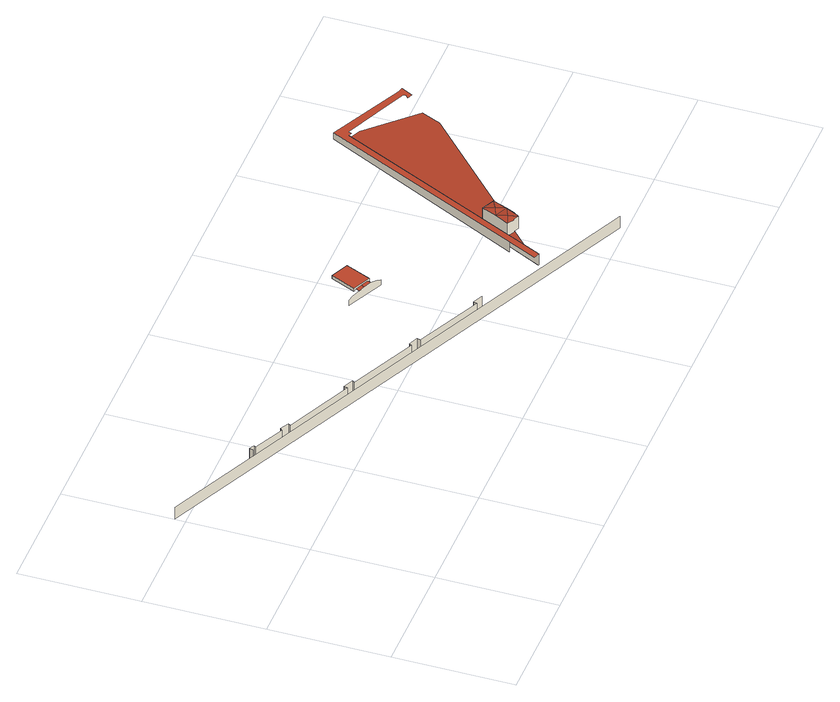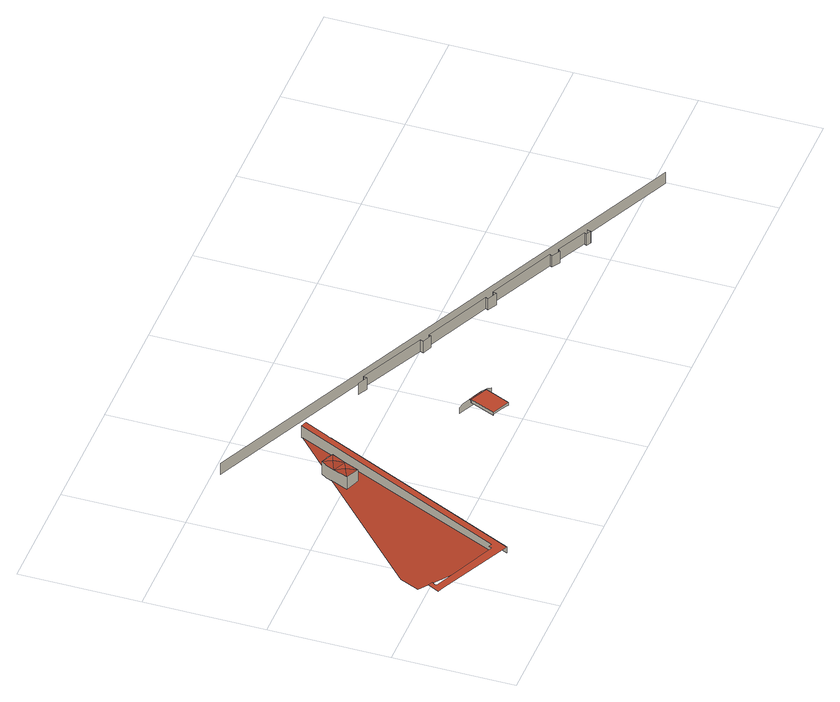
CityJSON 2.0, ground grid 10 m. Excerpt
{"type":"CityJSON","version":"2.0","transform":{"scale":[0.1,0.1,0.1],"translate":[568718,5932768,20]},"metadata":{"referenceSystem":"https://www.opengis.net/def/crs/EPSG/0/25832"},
"CityObjects":{
"building1":{"type":"Building","attributes":{"Grundfläche 2D":"6708.178450","Grundhöhe NN":"6.160"},"children":["building1-1","building1-2"],"geometry":[{"type":"MultiSurface","lod":"3","boundaries":[[[0,1,2,3]],[[4,0,3,5]],[[6,4,5,7]],[[7,8,9,6]],[[8,10,11,9]],[[12,11,10,13]],[[14,12,13,15]],[[15,16,17,14]],[[18,19,20,21]],[[22,17,16,23]],[[23,24,25,22]],[[26,25,24,27]],[[27,28,29,26]],[[30,29,28,31]],[[31,32,33,30]],[[34,33,32,35]],[[35,36,37,34]],[[38,37,36,39]],[[39,40,41,38]],[[42,43,44,45]],[[46,43,42,47,48,49,50,51,52]],[[43,46,53,44]],[[54,55,56,57,58]],[[59,60,61,62]],[[63,64,65,66,67,68,54,58,69]],[[70,62,61,71,72,73,74,56,55,75,76,77,78,79,80,81,82]]],"semantics":{"surfaces":[{"type":"WallSurface"},{"type":"RoofSurface"}],"values":[0,0,0,0,0,0,0,0,0,0,0,0,0,0,0,0,0,0,0,1,0,1,0,0,1,1]}}]},
"building1-1":{"type":"BuildingInstallation","parents":["building1"],"geometry":[{"type":"MultiSurface","lod":"3","boundaries":[[[83,84,85,86]],[[44,53,87,84,83,88,45]],[[85,84,87,89]],[[90,91,92,86,85,89,93]],[[83,86,92,88]]],"semantics":{"surfaces":[{"type":"RoofSurface"},{"type":"WallSurface"}],"values":[0,1,1,1,1]}}]},
"building1-2":{"type":"BuildingInstallation","parents":["building1"],"geometry":[{"type":"MultiSurface","lod":"3","boundaries":[[[94,95,96]],[[96,95,97]],[[98,99,94]],[[99,100,94]],[[100,95,94]],[[101,102,103,99,98]],[[104,100,99,103]],[[97,95,100]],[[96,105,106,98,94]],[[106,107,69,108,103,102,101,98]],[[108,109,63,110,111,97,100,104,103]],[[111,105,96,97]]],"semantics":{"surfaces":[{"type":"RoofSurface"},{"type":"WallSurface"}],"values":[0,0,0,0,0,0,0,0,1,1,1,1]}}]}
},
"vertices":[
[86,179,5],[85,176,5],[85,176,16],[86,179,16],[90,177,5],[90,177,16],[89,175,5],[89,175,16],[114,163,16],[114,163,5],[116,165,16],[116,165,5],[123,161,5],[123,161,16],[122,159,5],[122,159,16],[178,133,16],[178,133,5],[1,209,5],[438,6,5],[438,6,16],[1,209,16],[179,136,5],[179,136,16],[187,132,16],[187,132,5],[186,130,5],[186,130,16],[242,104,16],[242,104,5],[243,106,5],[243,106,16],[251,103,16],[251,103,5],[250,100,5],[250,100,16],[305,74,16],[305,74,5],[306,77,5],[306,77,16],[314,73,16],[314,73,5],[291,163,15],[296,161,15],[298,164,15],[292,166,15],[303,158,15],[285,166,14],[281,168,12],[281,168,7],[312,153,7],[312,153,12],[308,155,14],[304,161,15],[461,231,9],[461,231,16],[376,49,16],[376,49,5],[376,50,5],[460,243,10],[382,75,6],[382,75,16],[460,243,16],[417,88,5],[510,176,5],[517,192,5],[476,228,9],[465,233,9],[464,230,9],[408,80,5],[523,213,16],[382,74,16],[380,70,16],[379,68,16],[371,51,16],[464,230,16],[465,233,16],[507,214,16],[520,208,16],[520,206,16],[518,204,16],[522,202,16],[527,212,16],
[290,167,17],[305,160,17],[314,181,17],[299,188,17],[305,160,14],[290,167,14],[314,181,14],[307,184,15],[302,187,15],[299,188,14],[314,181,15],
[407,95,17],[415,98,18],[412,107,17],[423,102,17],[401,83,17],[409,86,18],[418,90,17],[406,80,17],[408,80,17],[412,78,17],[415,83,17],[412,107,6],[401,83,5],[406,80,5],[412,78,5],[415,83,5],[418,90,5],[423,102,5]
]}
